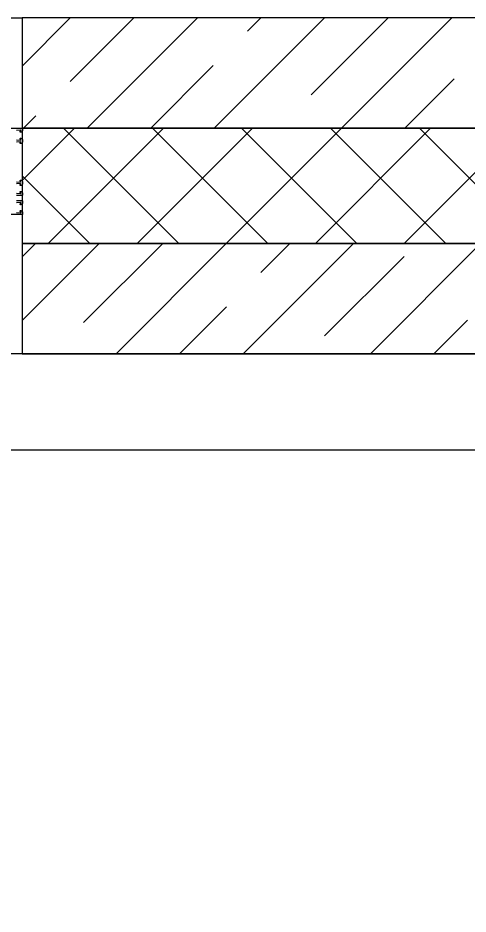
# Model space of a CAD drawing. Header units: millimetres. Extents: x 53645 to 137188, y 78097 to 135533.
# Drawn here: x 72547 to 73016, y 93269 to 94203 of the extents above; entities that cross this region are included whole.
import ezdxf

# ---------------------------------------------------------------- set-up
doc = ezdxf.new("R2010")
doc.units = ezdxf.units.MM

# ---------------------------------------------------------------- blocks, each defined once
blk = doc.blocks.new('3432')
at = {"color": 0}
blk.add_lwpolyline([(-7150.47, 9500), (-6550.46, 9500), (-6550.46, 9150), (-7150.47, 9150)], close=True, dxfattribs=at)
for points in [[(-6550.46, 9449.8), (-6500.25, 9500)], [(-5060.44, 9500), (-6550.46, 9500)], [(-6550.46, 9500), (-6550.46, 9385)], [(-6500.22, 9433.74), (-6433.96, 9500)], [(-6482.67, 9385), (-6367.67, 9500)], [(-6350.08, 9385), (-6235.09, 9500)], [(-6315.27, 9486.11), (-6301.38, 9500)], [(-6248.98, 9419.82), (-6168.79, 9500)], [(-6217.5, 9385), (-6102.5, 9500)], [(-6416.38, 9385), (-6351.07, 9450.31)], [(-6151.21, 9385), (-6099.82, 9436.39)], [(-6548.96, 9385), (-6536.02, 9397.94)], [(-6550.46, 9330.47), (-6495.93, 9385)], [(-5060.44, 9385), (-6550.46, 9385)], [(-6550.46, 9385), (-6550.46, 9265)], [(-6550.46, 9385), (-5060.44, 9385)], [(-6523.12, 9265), (-6403.12, 9385)], [(-6387.17, 9265), (-6507.17, 9385)], [(-6430.31, 9265), (-6310.31, 9385)], [(-6294.36, 9265), (-6414.37, 9385)], [(-6337.5, 9265), (-6217.5, 9385)], [(-6201.56, 9265), (-6321.56, 9385)], [(-6244.69, 9265), (-6124.7, 9385)], [(-6108.75, 9265), (-6228.75, 9385)], [(-6151.89, 9265), (-6031.89, 9385)], [(-6015.94, 9265), (-6135.94, 9385)], [(-6479.98, 9265), (-6550.46, 9335.48)], [(-6550.46, 9184.63), (-6470.08, 9265)], [(-6550.46, 9250.92), (-6536.38, 9265)], [(-5060.44, 9265), (-6550.46, 9265)], [(-6550.46, 9265), (-6550.46, 9150)], [(-6550.46, 9265), (-5060.44, 9265)], [(-6486.3, 9182.49), (-6403.79, 9265)], [(-6452.5, 9150), (-6337.5, 9265)], [(-6319.92, 9150), (-6204.92, 9265)], [(-6301.35, 9234.86), (-6271.21, 9265)], [(-6187.34, 9150), (-6072.34, 9265)], [(-6235.06, 9168.57), (-6152.19, 9251.44)], [(-6386.21, 9150), (-6337.15, 9199.07)], [(-6121.05, 9150), (-6085.9, 9185.15)], [(-5270.46, 6725.02), (-5270.44, 9150.01), (-7200.47, 9150), (-7200.47, 8550), (-5870.45, 8549.94), (-5870.46, 6725.05), (-5270.46, 6725.05)], [(-6550.46, 9150), (-5060.44, 9150)], [(-7200.47, 9050), (-7200.47, 9050), (-5370.45, 9050.01), (-5370.46, 6725.05)]]:
    blk.add_lwpolyline(points, dxfattribs=at)
for points in [[(-6622.17, 9385), (-6550.48, 9385, -0.414214), (-6549.98, 9384.5), (-6549.98, 9382.59), (-6549.98, 9382.3), (-6551.48, 9380.8), (-6551.98, 9380.8, -0.414214), (-6552.48, 9381.3), (-6552.48, 9381.7, -0.198912), (-6552.42, 9381.84), (-6551.77, 9382.49, 0.700208), (-6552.01, 9383), (-6556.23, 9382.63, 0.388879)], [(-6556.23, 9373.04), (-6552.31, 9372.7, 0.700208), (-6552.07, 9373.21), (-6552.42, 9373.56, -0.198912), (-6552.48, 9373.7), (-6552.48, 9374.1, -0.414214), (-6551.98, 9374.6), (-6551.48, 9374.6), (-6549.98, 9373.1), (-6549.98, 9370.6), (-6551.48, 9369.1), (-6551.98, 9369.1, -0.414214), (-6552.48, 9369.6), (-6552.48, 9370, -0.198912), (-6552.42, 9370.14), (-6552.07, 9370.49, 0.700208), (-6552.31, 9371), (-6556.23, 9370.66, 0.388879)], [(-6556.23, 9329.34), (-6552.31, 9329, 0.700208), (-6552.07, 9329.51), (-6552.42, 9329.86, -0.198912), (-6552.48, 9330), (-6552.48, 9330.4, -0.414214), (-6551.98, 9330.9), (-6551.48, 9330.9), (-6549.98, 9329.4), (-6549.98, 9326.9), (-6551.48, 9325.4), (-6551.98, 9325.4, -0.414214), (-6552.48, 9325.9), (-6552.48, 9326.3, -0.198912), (-6552.42, 9326.44), (-6552.07, 9326.79, 0.700208), (-6552.31, 9327.3), (-6556.23, 9326.96, 0.388879)], [(-6556.23, 9317.37), (-6552.01, 9317, 0.700208), (-6551.77, 9317.51), (-6552.42, 9318.16, -0.198912), (-6552.48, 9318.3), (-6552.48, 9318.7, -0.414214), (-6551.98, 9319.2), (-6551.48, 9319.2), (-6549.98, 9317.7), (-6549.98, 9317.41), (-6549.98, 9315.5, -0.414214), (-6550.48, 9315), (-6556.18, 9315, 0.414214)], [(-6556.18, 9309.6), (-6550.48, 9309.6, -0.414214), (-6549.98, 9309.1), (-6549.98, 9306.9), (-6551.48, 9305.4), (-6551.98, 9305.4, -0.414214), (-6552.48, 9305.9), (-6552.48, 9306.3, -0.198912), (-6552.42, 9306.44), (-6551.77, 9307.09, 0.700208), (-6552.01, 9307.6), (-6556.23, 9307.23, 0.388879)], [(-6556.23, 9297.37), (-6552.01, 9297, 0.700208), (-6551.77, 9297.51), (-6552.42, 9298.16, -0.198912), (-6552.48, 9298.3), (-6552.48, 9298.7, -0.414214), (-6551.98, 9299.2), (-6551.48, 9299.2), (-6549.98, 9297.7), (-6549.98, 9297.41), (-6549.98, 9295.5, -0.414214), (-6550.48, 9295), (-6595.23, 9295)]]:
    blk.add_lwpolyline(points, format="xyb", dxfattribs=at)

msp = doc.modelspace()

# ---------------------------------------------------------------- block references
msp.add_blockref('3432', (79101.57, 84702.83))

doc.saveas('drawing.dxf')
